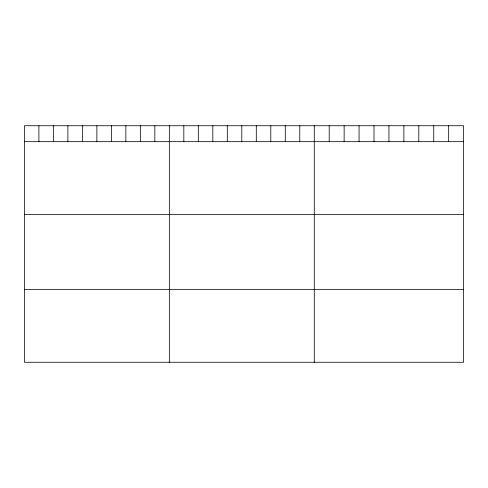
<?xml version="1.0" encoding="UTF-8"?>
<svg xmlns="http://www.w3.org/2000/svg" width="488" height="488" viewBox="0 0 488 488"><rect width="100%" height="100%" fill="white"/><g stroke="black" fill="none" stroke-linecap="round" stroke-linejoin="round"><path stroke-width="0.73" d="M463.6 141.672L463.6 362.261L24.4 362.261L24.4 125.739L463.6 125.739L463.6 141.672L24.4 141.672M24.4 214.47L463.6 214.47M24.4 289.469L463.6 289.469M448.667 125.739L448.667 141.672M433.734 125.739L433.734 141.672M418.802 125.739L418.802 141.672M403.869 125.739L403.869 141.672M388.936 125.739L388.936 141.672M374.003 125.739L374.003 141.672M359.07 125.739L359.07 141.672M344.138 125.739L344.138 141.672M329.205 125.739L329.205 141.672M314.272 125.739L314.272 362.261M299.778 125.739L299.778 141.672M285.285 125.739L285.285 141.672M270.791 125.739L270.791 141.672M256.298 125.739L256.298 141.672M241.804 125.739L241.804 141.672M227.31 125.739L227.31 141.672M212.817 125.739L212.817 141.672M198.323 125.739L198.323 141.672M183.83 125.739L183.83 141.672M169.336 125.739L169.336 362.261M154.842 125.739L154.842 141.672M140.349 125.739L140.349 141.672M125.855 125.739L125.855 141.672M111.362 125.739L111.362 141.672M96.868 125.739L96.868 141.672M82.374 125.739L82.374 141.672M67.881 125.739L67.881 141.672M53.387 125.739L53.387 141.672M38.894 125.739L38.894 141.672"/></g></svg>
